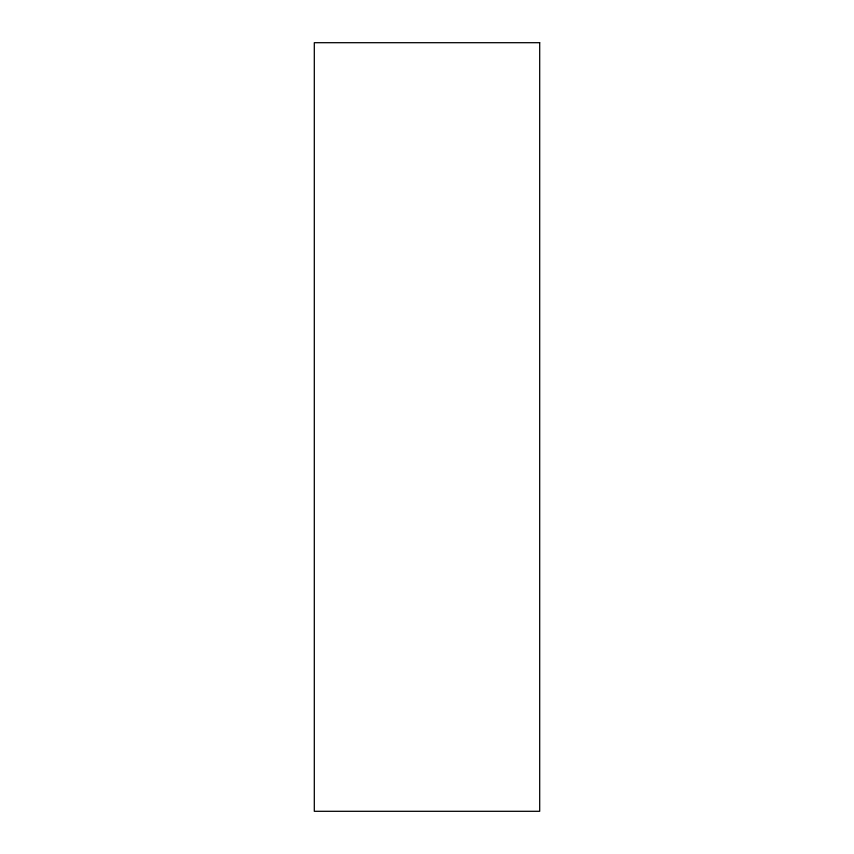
<?xml version="1.0" encoding="UTF-8"?>
<svg xmlns="http://www.w3.org/2000/svg" width="854" height="854" viewBox="0 0 854 854"><rect width="100%" height="100%" fill="white"/><g stroke="black" fill="none" stroke-linecap="round" stroke-linejoin="round"><path stroke-width="1.28" d="M539.696 42.7L314.304 42.7L314.304 811.3L539.696 811.3L539.696 42.7"/></g></svg>
